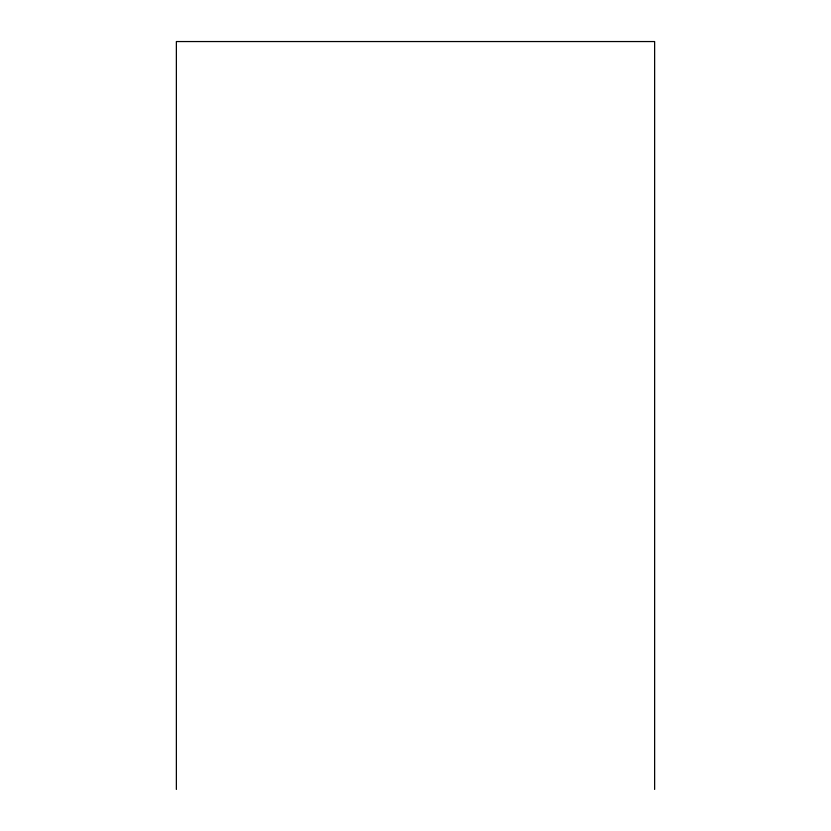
<?xml version="1.0" encoding="UTF-8"?>
<svg xmlns="http://www.w3.org/2000/svg" width="831" height="831" viewBox="0 0 831 831"><rect width="100%" height="100%" fill="white"/><g stroke="black" fill="none" stroke-linecap="round" stroke-linejoin="round"><path stroke-width="1.25" d="M654.631 789.45L654.631 41.55L176.369 41.55L176.369 789.45"/></g></svg>
